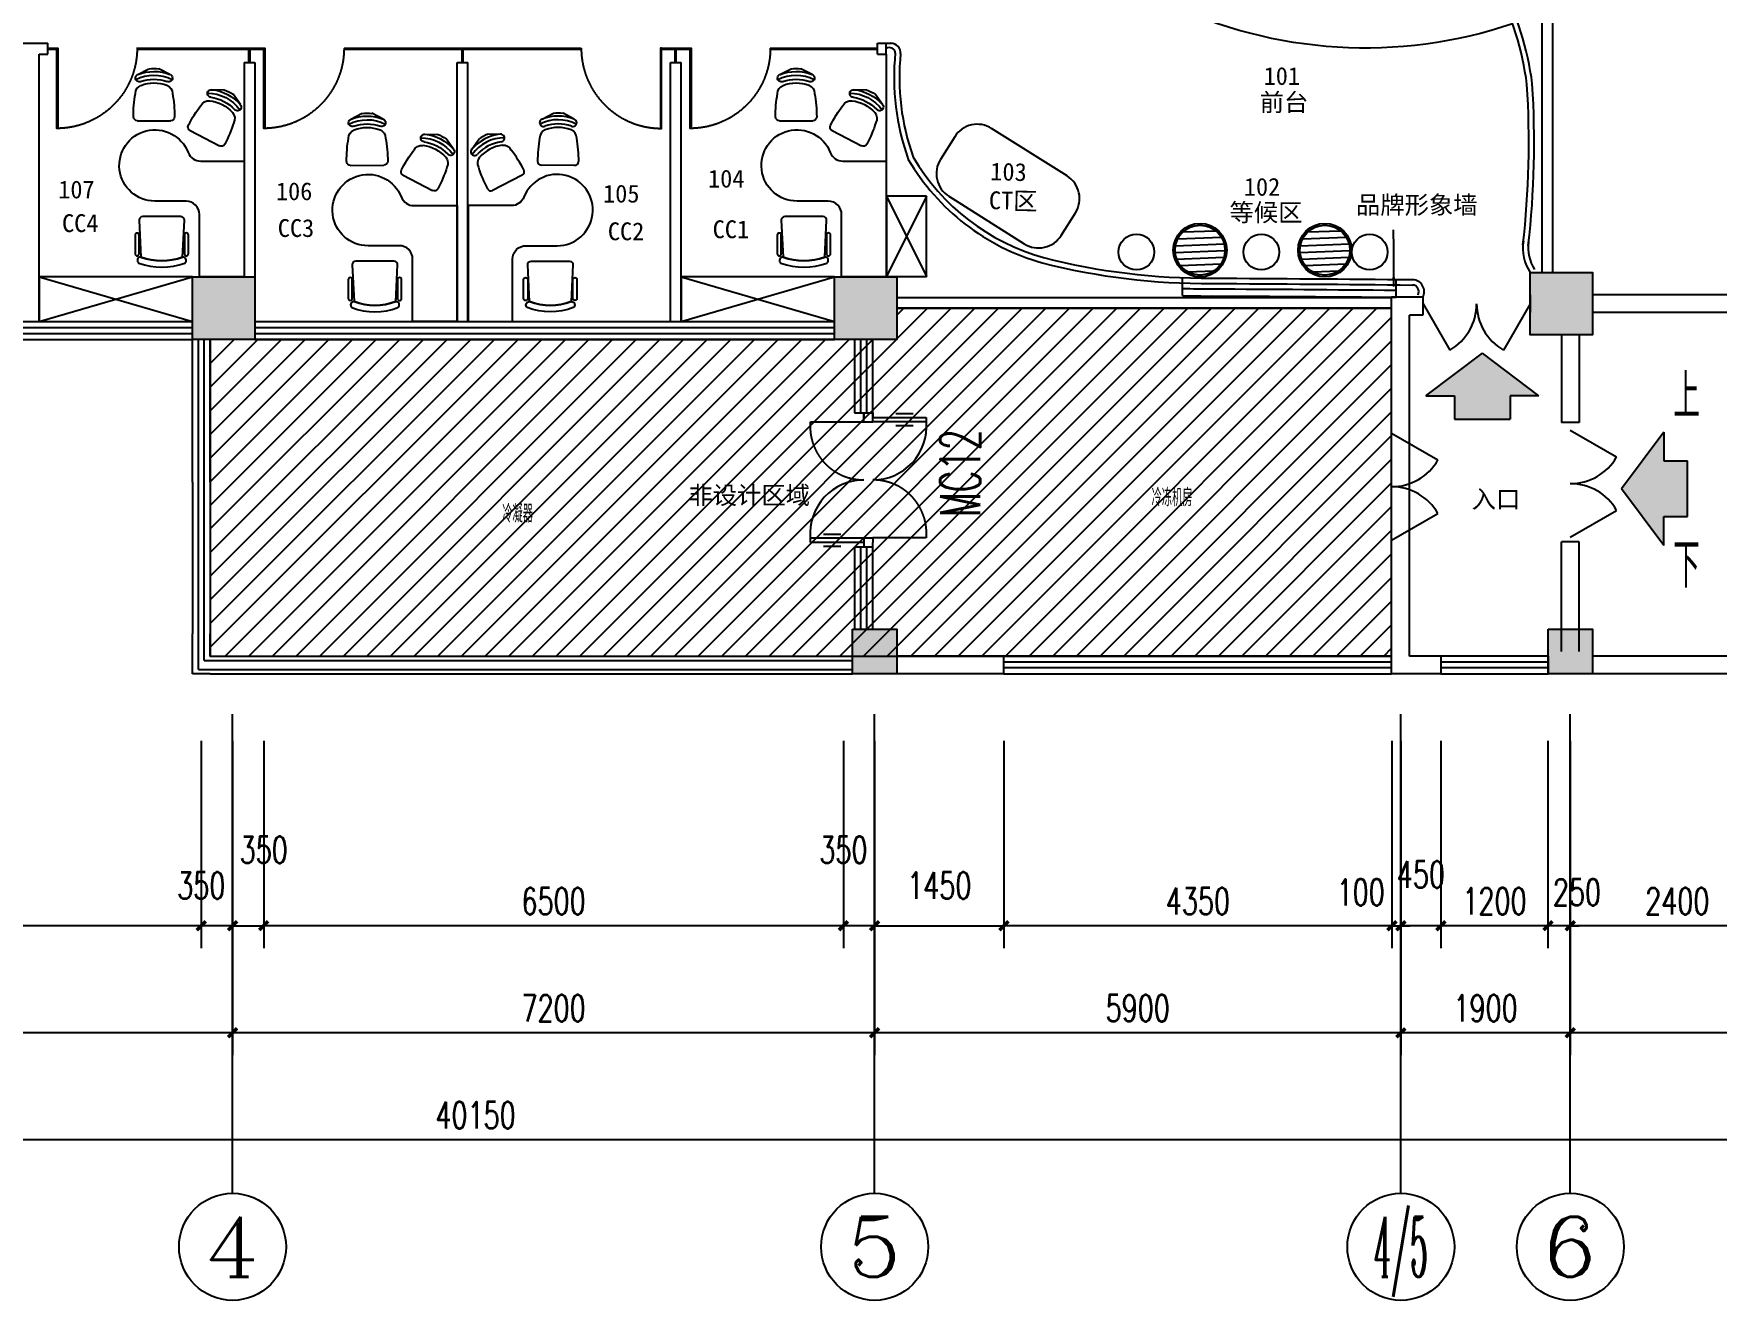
# Model space of a CAD drawing. Extents: x 392800 to 1041602, y -388882 to -94077.
# Drawn here: x 433247 to 452115, y -223729 to -209527 of the extents above; entities that cross this region are included whole.
import ezdxf
from ezdxf.enums import TextEntityAlignment as Align

# ---------------------------------------------------------------- set-up
doc = ezdxf.new("R2010")
doc.units = 0
doc.header["$LTSCALE"] = 1000
doc.header["$MEASUREMENT"] = 0
for name, pattern in [('ACAD_ISO02W100', [15, 12, -3]), ('DASHED', [0.75, 0.5, -0.25]), ('DASHED2', [6, 5, -1])]:
    doc.linetypes.add(name, pattern=pattern)
for name, color, linetype in [('AXIS_TEXT', 7, 'Continuous'), ('FF-FURN', 51, 'Continuous'), ('GUIHUABU包柱', 132, 'Continuous'), ('IAR-文字350', 2, 'ACAD_ISO02W100'), ('IBS-墙面灯带', 40, 'INHOPE-LED LIGHT'), ('IBS-完成面', 2, 'Continuous'), ('IBS-新建墙体', 1, 'Continuous'), ('IBS-轴号', 160, 'Continuous'), ('IBS－墙体', 6, 'Continuous'), ('IBS－外尺寸标注', 51, 'Continuous'), ('IBS－窗', 1, 'Continuous'), ('IDS－门', 3, 'Continuous'), ('IFF-家具', 51, 'Continuous'), ('PUB_HATCH', 8, 'Continuous'), ('PUB_TEXT', 7, 'Continuous'), ('WALL', 255, 'Continuous'), ('WINDOW_TEXT', 7, 'Continuous'), ('女儿墙', 4, 'Continuous')]:
    doc.layers.add(name, color=color, linetype=linetype)
doc.styles.add('_HZFS', font='txt.shx', dxfattribs={"width": 0.6, "bigfont": 'HZFS.shx'})
doc.styles.add('_TCH_DIM_T3', font='SIMPLEX', dxfattribs={"width": 0.705882, "bigfont": 'GBCBIG'})
doc.styles.add('COMPLEX', font='COMPLEX')
doc.styles.add('INHOPE-03', font='gbeitc.shx', dxfattribs={"width": 0.85, "bigfont": 'gbcbig.shx'})
doc.styles.add('SIMPLEX', font='SIMPLEX.SHX', dxfattribs={"width": 0.7})
doc.styles.get("Standard").update_dxf_attribs({"font": 'gbenor.shx', "bigfont": 'gbcbig.shx'})
doc.linetypes.add('INHOPE-LED LIGHT', pattern='A,12.7,-5.08,["LED",INHOPE-03,S=2.54,R=0,X=-2.54,Y=-1.27],-6.35', length=24.13)
doc.dimstyles.new('_TCH_ARCH&&100', dxfattribs={"dimtxt": 297.5, "dimasz": 100, "dimexe": 250, "dimexo": 300, "dimgap": 126.25, "dimtad": 1, "dimdec": 0, "dimzin": 0, "dimdsep": 46, "dimtxsty": '_TCH_DIM_T3', "dimblk": 'ARCHTICK', "dimcen": 0.09, "dimclrt": 7, "dimazin": 2, "dimtfac": 1, "dimtdec": 0, "dimtix": 1, "dimtmove": 2, "dimatfit": 3, "dimfxl": 1, "dimtolj": 1, "dimtzin": 0, "dimarcsym": 0})

# ---------------------------------------------------------------- blocks, each defined once
blk = doc.blocks.new('_DBLK1')
for p, q in [((-0.5, 0), (-0.25, -0.433)), ((0.5, 0), (0.25, -0.433))]:
    blk.add_line(p, q)
for centre, start, end in [((-0.5, 0), 300, 0), ((0.5, 0), 180, 240)]:
    blk.add_arc(centre, 0.5, start, end)
at = {"layer": 'WINDOW_TEXT', "style": 'SIMPLEX', "flags": 9}
blk.add_attdef('A', text='', height=1, dxfattribs=at).set_placement((0, 1.5), align=Align.MIDDLE)
blk = doc.blocks.new('M_A19UKF')
for p, q in [((-0.467, -0.003), (-0.467, 0.397)), ((-0.467, 0.397), (-0.433, 0.397)), ((-0.433, 0.397), (-0.433, -0.003)), ((-0.495, 0.298), (-0.495, 0.169)), ((-0.405, 0.298), (-0.405, 0.169)), ((-0.5, -0.003), (-0.5, -0.069)), ((-0.433, -0.003), (-0.5, -0.003)), ((-0.5, -0.003), (-0.5, -0.003)), ((-0.5, -0.069), (-0.5, -0.069)), ((-0.5, -0.069), (-0.467, -0.069)), ((-0.433, -0.003), (-0.467, -0.003)), ((-0.433, -0.069), (-0.467, -0.069)), ((-0.433, -0.003), (-0.433, -0.069)), ((0.433, -0.003), (0.433, -0.069)), ((0.433, -0.003), (0.467, -0.003)), ((0.433, -0.003), (0.5, -0.003)), ((0.433, -0.469), (0.433, -0.069)), ((0.433, -0.069), (0.5, -0.069)), ((0.433, -0.069), (0.467, -0.069)), ((0.5, -0.003), (0.467, -0.003)), ((0.467, -0.069), (0.467, -0.469)), ((0.5, -0.069), (0.467, -0.069)), ((0.5, -0.003), (0.5, -0.069)), ((0.5, -0.003), (0.5, -0.003)), ((0.5, -0.069), (0.5, -0.069)), ((0.405, -0.37), (0.405, -0.242)), ((0.495, -0.37), (0.495, -0.242)), ((0.467, -0.469), (0.433, -0.469))]:
    blk.add_line(p, q)
at = {"linetype": 'DASHED2'}
for p, q in [((0.433, 0.397), (0.433, -0.003)), ((-0.433, -0.469), (-0.433, -0.069))]:
    blk.add_line(p, q, dxfattribs=at)
for centre, start, end in [((-0.4, -0.001), 359.8007, 94.7805), ((0.4, -0.071), 179.8007, 274.7805)]:
    blk.add_arc(centre, 0.4, start, end)
for centre, start, end in [((0.4, -0.001), 85.2195, 180.1993), ((-0.4, -0.071), 265.2195, 0.1993)]:
    blk.add_arc(centre, 0.4, start, end, dxfattribs=at)
blk = doc.blocks.new('_ArchTick')
at = {"color": 0, "linetype": 'ByBlock', "const_width": 0.4}
blk.add_lwpolyline([(-0.5, -0.5), (0.5, 0.5)], dxfattribs=at)
blk = doc.blocks.new('*D241')
at = {"layer": 'Defpoints', "color": 0, "transparency": 16777216}
for p in [(448477, -217155), (448577, -217155), (448577, -219529)]:
    blk.add_point(p, dxfattribs=at)
at = {"layer": 'IBS－外尺寸标注', "color": 0, "lineweight": -2, "transparency": 16777216}
for p, q in [((448477, -217455), (448477, -219779)), ((448577, -217455), (448577, -219779)), ((448477, -219529), (448377, -219529)), ((448477, -219529), (448577, -219529)), ((448577, -219529), (448677, -219529))]:
    blk.add_line(p, q, dxfattribs=at)
at = {"layer": 'IBS－外尺寸标注', "color": 0, "lineweight": -2, "transparency": 16777216, "xscale": 100, "yscale": 100, "zscale": 100}
blk.add_blockref('_ArchTick', (448477, -219529), dxfattribs=at)
at = {"layer": 'IBS－外尺寸标注', "color": 0, "lineweight": -2, "transparency": 16777216, "xscale": 100, "yscale": 100, "zscale": 100, "rotation": 180}
blk.add_blockref('_ArchTick', (448577, -219529), dxfattribs=at)
at = {"layer": 'IBS－外尺寸标注', "color": 7, "transparency": 16777216, "insert": (448127, -219154), "char_height": 297.5, "attachment_point": 5, "style": '_TCH_DIM_T3'}
blk.add_mtext('\\A1;100', dxfattribs=at)
blk = doc.blocks.new('*D242')
at = {"layer": 'Defpoints', "color": 0, "transparency": 16777216}
for p in [(448577, -217155), (449027, -217155), (448577, -219529)]:
    blk.add_point(p, dxfattribs=at)
at = {"layer": 'IBS－外尺寸标注', "color": 0, "lineweight": -2, "transparency": 16777216}
for p, q in [((448577, -217455), (448577, -219779)), ((449027, -217455), (449027, -219779)), ((449027, -219529), (448577, -219529))]:
    blk.add_line(p, q, dxfattribs=at)
at = {"layer": 'IBS－外尺寸标注', "color": 0, "lineweight": -2, "transparency": 16777216, "xscale": 100, "yscale": 100, "zscale": 100, "rotation": 180}
blk.add_blockref('_ArchTick', (448577, -219529), dxfattribs=at)
at = {"layer": 'IBS－外尺寸标注', "color": 0, "lineweight": -2, "transparency": 16777216, "xscale": 100, "yscale": 100, "zscale": 100}
blk.add_blockref('_ArchTick', (449027, -219529), dxfattribs=at)
at = {"layer": 'IBS－外尺寸标注', "color": 7, "transparency": 16777216, "insert": (448802, -218954), "char_height": 297.5, "attachment_point": 5, "style": '_TCH_DIM_T3'}
blk.add_mtext('\\A1;450', dxfattribs=at)
blk = doc.blocks.new('*D243')
at = {"layer": 'Defpoints', "color": 0, "transparency": 16777216}
for p in [(449027, -217155), (450227, -217155), (449027, -219529)]:
    blk.add_point(p, dxfattribs=at)
at = {"layer": 'IBS－外尺寸标注', "color": 0, "lineweight": -2, "transparency": 16777216}
for p, q in [((449027, -217455), (449027, -219779)), ((450227, -217455), (450227, -219779)), ((450227, -219529), (449027, -219529))]:
    blk.add_line(p, q, dxfattribs=at)
at = {"layer": 'IBS－外尺寸标注', "color": 0, "lineweight": -2, "transparency": 16777216, "xscale": 100, "yscale": 100, "zscale": 100, "rotation": 180}
blk.add_blockref('_ArchTick', (449027, -219529), dxfattribs=at)
at = {"layer": 'IBS－外尺寸标注', "color": 0, "lineweight": -2, "transparency": 16777216, "xscale": 100, "yscale": 100, "zscale": 100}
blk.add_blockref('_ArchTick', (450227, -219529), dxfattribs=at)
at = {"layer": 'IBS－外尺寸标注', "color": 7, "transparency": 16777216, "insert": (449627, -219254), "char_height": 297.5, "attachment_point": 5, "style": '_TCH_DIM_T3'}
blk.add_mtext('\\A1;1200', dxfattribs=at)
blk = doc.blocks.new('_AXISO')
blk.add_circle((0, 0), 0.5)
at = {"layer": 'AXIS_TEXT', "style": 'COMPLEX', "width": 1.041667}
blk.add_attdef('A', text='', height=0.56, dxfattribs=at).set_placement((-0.25, -0.28), (0.25, -0.28), align=Align.FIT)
blk = doc.blocks.new('*D244')
at = {"layer": 'Defpoints', "color": 0, "transparency": 16777216}
for p in [(448577, -217155), (450477, -217155), (448577, -220729)]:
    blk.add_point(p, dxfattribs=at)
at = {"layer": 'IBS－外尺寸标注', "color": 0, "lineweight": -2, "transparency": 16777216}
for p, q in [((448577, -217455), (448577, -220979)), ((450477, -217455), (450477, -220979)), ((450477, -220729), (448577, -220729))]:
    blk.add_line(p, q, dxfattribs=at)
at = {"layer": 'IBS－外尺寸标注', "color": 0, "lineweight": -2, "transparency": 16777216, "xscale": 100, "yscale": 100, "zscale": 100, "rotation": 180}
blk.add_blockref('_ArchTick', (448577, -220729), dxfattribs=at)
at = {"layer": 'IBS－外尺寸标注', "color": 0, "lineweight": -2, "transparency": 16777216, "xscale": 100, "yscale": 100, "zscale": 100}
blk.add_blockref('_ArchTick', (450477, -220729), dxfattribs=at)
at = {"layer": 'IBS－外尺寸标注', "color": 7, "transparency": 16777216, "insert": (449527, -220454), "char_height": 297.5, "attachment_point": 5, "style": '_TCH_DIM_T3'}
blk.add_mtext('\\A1;1900', dxfattribs=at)
blk = doc.blocks.new('*D270')
at = {"layer": 'Defpoints', "color": 0, "transparency": 16777216}
for p in [(435127, -217155), (435477, -217155), (435127, -219529)]:
    blk.add_point(p, dxfattribs=at)
at = {"layer": 'IBS－外尺寸标注', "color": 0, "lineweight": -2, "transparency": 16777216}
for p, q in [((435127, -217455), (435127, -219779)), ((435477, -217455), (435477, -219779)), ((435477, -219529), (435127, -219529))]:
    blk.add_line(p, q, dxfattribs=at)
at = {"layer": 'IBS－外尺寸标注', "color": 0, "lineweight": -2, "transparency": 16777216, "xscale": 100, "yscale": 100, "zscale": 100, "rotation": 180}
blk.add_blockref('_ArchTick', (435127, -219529), dxfattribs=at)
at = {"layer": 'IBS－外尺寸标注', "color": 0, "lineweight": -2, "transparency": 16777216, "xscale": 100, "yscale": 100, "zscale": 100}
blk.add_blockref('_ArchTick', (435477, -219529), dxfattribs=at)
at = {"layer": 'IBS－外尺寸标注', "color": 7, "transparency": 16777216, "insert": (435127, -219079), "char_height": 297.5, "attachment_point": 5, "style": '_TCH_DIM_T3'}
blk.add_mtext('\\A1;350', dxfattribs=at)
blk = doc.blocks.new('*D271')
at = {"layer": 'Defpoints', "color": 0, "transparency": 16777216}
for p in [(435477, -217155), (435827, -217155), (435827, -219529)]:
    blk.add_point(p, dxfattribs=at)
at = {"layer": 'IBS－外尺寸标注', "color": 0, "lineweight": -2, "transparency": 16777216}
for p, q in [((435477, -217455), (435477, -219779)), ((435827, -217455), (435827, -219779)), ((435477, -219529), (435827, -219529))]:
    blk.add_line(p, q, dxfattribs=at)
at = {"layer": 'IBS－外尺寸标注', "color": 0, "lineweight": -2, "transparency": 16777216, "xscale": 100, "yscale": 100, "zscale": 100, "rotation": 180}
blk.add_blockref('_ArchTick', (435477, -219529), dxfattribs=at)
at = {"layer": 'IBS－外尺寸标注', "color": 0, "lineweight": -2, "transparency": 16777216, "xscale": 100, "yscale": 100, "zscale": 100}
blk.add_blockref('_ArchTick', (435827, -219529), dxfattribs=at)
at = {"layer": 'IBS－外尺寸标注', "color": 7, "transparency": 16777216, "insert": (435827, -218679), "char_height": 297.5, "attachment_point": 5, "style": '_TCH_DIM_T3'}
blk.add_mtext('\\A1;350', dxfattribs=at)
blk = doc.blocks.new('*D272')
at = {"layer": 'Defpoints', "color": 0, "transparency": 16777216}
for p in [(442327, -217155), (442677, -217155), (442327, -219529)]:
    blk.add_point(p, dxfattribs=at)
at = {"layer": 'IBS－外尺寸标注', "color": 0, "lineweight": -2, "transparency": 16777216}
for p, q in [((442327, -217455), (442327, -219779)), ((442677, -217455), (442677, -219779)), ((442677, -219529), (442327, -219529))]:
    blk.add_line(p, q, dxfattribs=at)
at = {"layer": 'IBS－外尺寸标注', "color": 0, "lineweight": -2, "transparency": 16777216, "xscale": 100, "yscale": 100, "zscale": 100, "rotation": 180}
blk.add_blockref('_ArchTick', (442327, -219529), dxfattribs=at)
at = {"layer": 'IBS－外尺寸标注', "color": 0, "lineweight": -2, "transparency": 16777216, "xscale": 100, "yscale": 100, "zscale": 100}
blk.add_blockref('_ArchTick', (442677, -219529), dxfattribs=at)
at = {"layer": 'IBS－外尺寸标注', "color": 7, "transparency": 16777216, "insert": (442327, -218679), "char_height": 297.5, "attachment_point": 5, "style": '_TCH_DIM_T3'}
blk.add_mtext('\\A1;350', dxfattribs=at)
blk = doc.blocks.new('*D273')
at = {"layer": 'Defpoints', "color": 0, "transparency": 16777216}
for p in [(444127, -217155), (448477, -217155), (444127, -219529)]:
    blk.add_point(p, dxfattribs=at)
at = {"layer": 'IBS－外尺寸标注', "color": 0, "lineweight": -2, "transparency": 16777216}
for p, q in [((444127, -217455), (444127, -219779)), ((448477, -217455), (448477, -219779)), ((448477, -219529), (444127, -219529))]:
    blk.add_line(p, q, dxfattribs=at)
at = {"layer": 'IBS－外尺寸标注', "color": 0, "lineweight": -2, "transparency": 16777216, "xscale": 100, "yscale": 100, "zscale": 100, "rotation": 180}
blk.add_blockref('_ArchTick', (444127, -219529), dxfattribs=at)
at = {"layer": 'IBS－外尺寸标注', "color": 0, "lineweight": -2, "transparency": 16777216, "xscale": 100, "yscale": 100, "zscale": 100}
blk.add_blockref('_ArchTick', (448477, -219529), dxfattribs=at)
at = {"layer": 'IBS－外尺寸标注', "color": 7, "transparency": 16777216, "insert": (446302, -219254), "char_height": 297.5, "attachment_point": 5, "style": '_TCH_DIM_T3'}
blk.add_mtext('\\A1;4350', dxfattribs=at)
blk = doc.blocks.new('*D274')
at = {"layer": 'Defpoints', "color": 0, "transparency": 16777216}
for p in [(442677, -217155), (444127, -217155), (444127, -219529)]:
    blk.add_point(p, dxfattribs=at)
at = {"layer": 'IBS－外尺寸标注', "color": 0, "lineweight": -2, "transparency": 16777216}
for p, q in [((442677, -217455), (442677, -219779)), ((444127, -217455), (444127, -219779)), ((442677, -219529), (444127, -219529))]:
    blk.add_line(p, q, dxfattribs=at)
at = {"layer": 'IBS－外尺寸标注', "color": 0, "lineweight": -2, "transparency": 16777216, "xscale": 100, "yscale": 100, "zscale": 100, "rotation": 180}
blk.add_blockref('_ArchTick', (442677, -219529), dxfattribs=at)
at = {"layer": 'IBS－外尺寸标注', "color": 0, "lineweight": -2, "transparency": 16777216, "xscale": 100, "yscale": 100, "zscale": 100}
blk.add_blockref('_ArchTick', (444127, -219529), dxfattribs=at)
at = {"layer": 'IBS－外尺寸标注', "color": 7, "transparency": 16777216, "insert": (443402, -219079), "char_height": 297.5, "attachment_point": 5, "style": '_TCH_DIM_T3'}
blk.add_mtext('\\A1;1450', dxfattribs=at)
blk = doc.blocks.new('*D275')
at = {"layer": 'Defpoints', "color": 0, "transparency": 16777216}
for p in [(450227, -217155), (450477, -217155), (450227, -219529)]:
    blk.add_point(p, dxfattribs=at)
at = {"layer": 'IBS－外尺寸标注', "color": 0, "lineweight": -2, "transparency": 16777216}
for p, q in [((450227, -217455), (450227, -219779)), ((450477, -217455), (450477, -219779)), ((450227, -219529), (450127, -219529)), ((450477, -219529), (450227, -219529)), ((450477, -219529), (450577, -219529))]:
    blk.add_line(p, q, dxfattribs=at)
at = {"layer": 'IBS－外尺寸标注', "color": 0, "lineweight": -2, "transparency": 16777216, "xscale": 100, "yscale": 100, "zscale": 100}
blk.add_blockref('_ArchTick', (450227, -219529), dxfattribs=at)
at = {"layer": 'IBS－外尺寸标注', "color": 0, "lineweight": -2, "transparency": 16777216, "xscale": 100, "yscale": 100, "zscale": 100, "rotation": 180}
blk.add_blockref('_ArchTick', (450477, -219529), dxfattribs=at)
at = {"layer": 'IBS－外尺寸标注', "color": 7, "transparency": 16777216, "insert": (450552, -219154), "char_height": 297.5, "attachment_point": 5, "style": '_TCH_DIM_T3'}
blk.add_mtext('\\A1;250', dxfattribs=at)
blk = doc.blocks.new('*D280')
at = {"layer": 'Defpoints', "color": 0, "transparency": 16777216}
for p in [(450477, -217155), (452877, -217155), (450477, -219529)]:
    blk.add_point(p, dxfattribs=at)
at = {"layer": 'IBS－外尺寸标注', "color": 0, "lineweight": -2, "transparency": 16777216}
for p, q in [((450477, -217455), (450477, -219779)), ((452877, -217455), (452877, -219779)), ((452877, -219529), (450477, -219529))]:
    blk.add_line(p, q, dxfattribs=at)
at = {"layer": 'IBS－外尺寸标注', "color": 0, "lineweight": -2, "transparency": 16777216, "xscale": 100, "yscale": 100, "zscale": 100, "rotation": 180}
blk.add_blockref('_ArchTick', (450477, -219529), dxfattribs=at)
at = {"layer": 'IBS－外尺寸标注', "color": 0, "lineweight": -2, "transparency": 16777216, "xscale": 100, "yscale": 100, "zscale": 100}
blk.add_blockref('_ArchTick', (452877, -219529), dxfattribs=at)
at = {"layer": 'IBS－外尺寸标注', "color": 7, "transparency": 16777216, "insert": (451677, -219254), "char_height": 297.5, "attachment_point": 5, "style": '_TCH_DIM_T3'}
blk.add_mtext('\\A1;2400', dxfattribs=at)
blk = doc.blocks.new('*D318')
at = {"layer": 'Defpoints', "color": 0, "transparency": 16777216}
for p in [(435827, -217155), (442327, -217155), (435827, -219529)]:
    blk.add_point(p, dxfattribs=at)
at = {"layer": 'IBS－外尺寸标注', "color": 0, "lineweight": -2, "transparency": 16777216}
for p, q in [((435827, -217455), (435827, -219779)), ((442327, -217455), (442327, -219779)), ((442327, -219529), (435827, -219529))]:
    blk.add_line(p, q, dxfattribs=at)
at = {"layer": 'IBS－外尺寸标注', "color": 0, "lineweight": -2, "transparency": 16777216, "xscale": 100, "yscale": 100, "zscale": 100, "rotation": 180}
blk.add_blockref('_ArchTick', (435827, -219529), dxfattribs=at)
at = {"layer": 'IBS－外尺寸标注', "color": 0, "lineweight": -2, "transparency": 16777216, "xscale": 100, "yscale": 100, "zscale": 100}
blk.add_blockref('_ArchTick', (442327, -219529), dxfattribs=at)
at = {"layer": 'IBS－外尺寸标注', "color": 7, "transparency": 16777216, "insert": (439077, -219254), "char_height": 297.5, "attachment_point": 5, "style": '_TCH_DIM_T3'}
blk.add_mtext('\\A1;6500', dxfattribs=at)
blk = doc.blocks.new('*D321')
at = {"layer": 'Defpoints', "color": 0, "transparency": 16777216}
for p in [(428627, -217155), (435127, -217155), (428627, -219529)]:
    blk.add_point(p, dxfattribs=at)
at = {"layer": 'IBS－外尺寸标注', "color": 0, "lineweight": -2, "transparency": 16777216}
for p, q in [((428627, -217455), (428627, -219779)), ((435127, -217455), (435127, -219779)), ((435127, -219529), (428627, -219529))]:
    blk.add_line(p, q, dxfattribs=at)
at = {"layer": 'IBS－外尺寸标注', "color": 0, "lineweight": -2, "transparency": 16777216, "xscale": 100, "yscale": 100, "zscale": 100, "rotation": 180}
blk.add_blockref('_ArchTick', (428627, -219529), dxfattribs=at)
at = {"layer": 'IBS－外尺寸标注', "color": 0, "lineweight": -2, "transparency": 16777216, "xscale": 100, "yscale": 100, "zscale": 100}
blk.add_blockref('_ArchTick', (435127, -219529), dxfattribs=at)
at = {"layer": 'IBS－外尺寸标注', "color": 7, "transparency": 16777216, "insert": (431877, -219254), "char_height": 297.5, "attachment_point": 5, "style": '_TCH_DIM_T3'}
blk.add_mtext('\\A1;6500', dxfattribs=at)
blk = doc.blocks.new('*D332')
at = {"layer": 'Defpoints', "color": 0, "transparency": 16777216}
for p in [(418127, -217155), (458277, -217155), (418127, -221929)]:
    blk.add_point(p, dxfattribs=at)
at = {"layer": 'IBS－外尺寸标注', "color": 0, "lineweight": -2, "transparency": 16777216}
for p, q in [((418127, -217455), (418127, -222179)), ((458277, -217455), (458277, -222179)), ((458277, -221929), (418127, -221929))]:
    blk.add_line(p, q, dxfattribs=at)
at = {"layer": 'IBS－外尺寸标注', "color": 0, "lineweight": -2, "transparency": 16777216, "xscale": 100, "yscale": 100, "zscale": 100, "rotation": 180}
blk.add_blockref('_ArchTick', (418127, -221929), dxfattribs=at)
at = {"layer": 'IBS－外尺寸标注', "color": 0, "lineweight": -2, "transparency": 16777216, "xscale": 100, "yscale": 100, "zscale": 100}
blk.add_blockref('_ArchTick', (458277, -221929), dxfattribs=at)
at = {"layer": 'IBS－外尺寸标注', "color": 7, "transparency": 16777216, "insert": (438202, -221654), "char_height": 297.5, "attachment_point": 5, "style": '_TCH_DIM_T3'}
blk.add_mtext('\\A1;40150', dxfattribs=at)
blk = doc.blocks.new('*D344')
at = {"layer": 'Defpoints', "color": 0, "transparency": 16777216}
for p in [(428277, -217155), (435477, -217155), (428277, -220729)]:
    blk.add_point(p, dxfattribs=at)
at = {"layer": 'IBS－外尺寸标注', "color": 0, "lineweight": -2, "transparency": 16777216}
for p, q in [((428277, -217455), (428277, -220979)), ((435477, -217455), (435477, -220979)), ((435477, -220729), (428277, -220729))]:
    blk.add_line(p, q, dxfattribs=at)
at = {"layer": 'IBS－外尺寸标注', "color": 0, "lineweight": -2, "transparency": 16777216, "xscale": 100, "yscale": 100, "zscale": 100, "rotation": 180}
blk.add_blockref('_ArchTick', (428277, -220729), dxfattribs=at)
at = {"layer": 'IBS－外尺寸标注', "color": 0, "lineweight": -2, "transparency": 16777216, "xscale": 100, "yscale": 100, "zscale": 100}
blk.add_blockref('_ArchTick', (435477, -220729), dxfattribs=at)
at = {"layer": 'IBS－外尺寸标注', "color": 7, "transparency": 16777216, "insert": (431877, -220454), "char_height": 297.5, "attachment_point": 5, "style": '_TCH_DIM_T3'}
blk.add_mtext('\\A1;7200', dxfattribs=at)
blk = doc.blocks.new('*D345')
at = {"layer": 'Defpoints', "color": 0, "transparency": 16777216}
for p in [(435477, -217155), (442677, -217155), (435477, -220729)]:
    blk.add_point(p, dxfattribs=at)
at = {"layer": 'IBS－外尺寸标注', "color": 0, "lineweight": -2, "transparency": 16777216}
for p, q in [((435477, -217455), (435477, -220979)), ((442677, -217455), (442677, -220979)), ((442677, -220729), (435477, -220729))]:
    blk.add_line(p, q, dxfattribs=at)
at = {"layer": 'IBS－外尺寸标注', "color": 0, "lineweight": -2, "transparency": 16777216, "xscale": 100, "yscale": 100, "zscale": 100, "rotation": 180}
blk.add_blockref('_ArchTick', (435477, -220729), dxfattribs=at)
at = {"layer": 'IBS－外尺寸标注', "color": 0, "lineweight": -2, "transparency": 16777216, "xscale": 100, "yscale": 100, "zscale": 100}
blk.add_blockref('_ArchTick', (442677, -220729), dxfattribs=at)
at = {"layer": 'IBS－外尺寸标注', "color": 7, "transparency": 16777216, "insert": (439077, -220454), "char_height": 297.5, "attachment_point": 5, "style": '_TCH_DIM_T3'}
blk.add_mtext('\\A1;7200', dxfattribs=at)
blk = doc.blocks.new('*D346')
at = {"layer": 'Defpoints', "color": 0, "transparency": 16777216}
for p in [(442677, -217155), (448577, -217155), (442677, -220729)]:
    blk.add_point(p, dxfattribs=at)
at = {"layer": 'IBS－外尺寸标注', "color": 0, "lineweight": -2, "transparency": 16777216}
for p, q in [((442677, -217455), (442677, -220979)), ((448577, -217455), (448577, -220979)), ((448577, -220729), (442677, -220729))]:
    blk.add_line(p, q, dxfattribs=at)
at = {"layer": 'IBS－外尺寸标注', "color": 0, "lineweight": -2, "transparency": 16777216, "xscale": 100, "yscale": 100, "zscale": 100, "rotation": 180}
blk.add_blockref('_ArchTick', (442677, -220729), dxfattribs=at)
at = {"layer": 'IBS－外尺寸标注', "color": 0, "lineweight": -2, "transparency": 16777216, "xscale": 100, "yscale": 100, "zscale": 100}
blk.add_blockref('_ArchTick', (448577, -220729), dxfattribs=at)
at = {"layer": 'IBS－外尺寸标注', "color": 7, "transparency": 16777216, "insert": (445627, -220454), "char_height": 297.5, "attachment_point": 5, "style": '_TCH_DIM_T3'}
blk.add_mtext('\\A1;5900', dxfattribs=at)
blk = doc.blocks.new('*D347')
at = {"layer": 'Defpoints', "color": 0, "transparency": 16777216}
for p in [(450477, -217155), (458277, -217155), (450477, -220729)]:
    blk.add_point(p, dxfattribs=at)
at = {"layer": 'IBS－外尺寸标注', "color": 0, "lineweight": -2, "transparency": 16777216}
for p, q in [((450477, -217455), (450477, -220979)), ((458277, -217455), (458277, -220979)), ((458277, -220729), (450477, -220729))]:
    blk.add_line(p, q, dxfattribs=at)
at = {"layer": 'IBS－外尺寸标注', "color": 0, "lineweight": -2, "transparency": 16777216, "xscale": 100, "yscale": 100, "zscale": 100, "rotation": 180}
blk.add_blockref('_ArchTick', (450477, -220729), dxfattribs=at)
at = {"layer": 'IBS－外尺寸标注', "color": 0, "lineweight": -2, "transparency": 16777216, "xscale": 100, "yscale": 100, "zscale": 100}
blk.add_blockref('_ArchTick', (458277, -220729), dxfattribs=at)
at = {"layer": 'IBS－外尺寸标注', "color": 7, "transparency": 16777216, "insert": (454377, -220454), "char_height": 297.5, "attachment_point": 5, "style": '_TCH_DIM_T3'}
blk.add_mtext('\\A1;7800', dxfattribs=at)
blk = doc.blocks.new('_FZH')
blk.add_solid([(0.5, 0.5), (0.5, -0.5), (-0.5, 0.5), (-0.5, -0.5)])
blk = doc.blocks.new('主入口箭头')
at = {"layer": 'IBS－墙体', "linetype": 'ByBlock'}
blk.add_hatch(color=32, dxfattribs=at).paths.add_polyline_path([(-107691, -17964), (-108167, -17330), (-108167, -17652), (-108429, -17652), (-108429, -18277), (-108167, -18277), (-108167, -18599)])
at = {"layer": 'IBS－墙体', "color": 32, "linetype": 'ByBlock'}
for p, q in [((-108167, -17330), (-107691, -17964)), ((-108167, -17330), (-108167, -17652)), ((-108167, -17652), (-108429, -17652)), ((-108429, -17652), (-108429, -18277)), ((-108167, -18599), (-107691, -17964)), ((-108167, -18277), (-108429, -18277)), ((-108167, -18599), (-108167, -18277))]:
    blk.add_line(p, q, dxfattribs=at)
blk = doc.blocks.new('ergegerg')
for p, q in [((-4287, 2535, -1), (-4289, 2533, -1)), ((-4240, 2528, -1), (-4125, 2446, -1)), ((-4533, 1964, -1), (-4704, 2294, -1)), ((-4074, 2208, -1), (-4075, 2348, -1)), ((-4098, 2164, -1), (-4096, 2165, -1)), ((-4423, 1374, -1), (-4422, 1746, -1)), ((-3942, 1767, -1), (-3944, 1767, -1)), ((-3903, 1739, -1), (-3839, 1613, -1)), ((-3945, 1351, -1), (-3943, 1351, -1)), ((-3904, 1378, -1), (-3839, 1503, -1))]:
    blk.add_line(p, q)
blk.add_lwpolyline([(-6174, 2570), (-6174, 2070), (-5474, 2070, -0.414214), (-5324, 1920), (-5324, 1570, 1.89419), (-4779, 1943, -0.30896), (-4874, 2083), (-4874, 2570), (-6174, 2570)], format="xyb")
at = {"lineweight": -2, "elevation": -1}
for points in [[(-5951, 1413, -0.760825), (-6018, 1389, -0.177027), (-6018, 1905, -0.760825), (-5951, 1880, 0.177027)], [(-5497, 1433, -0.429014), (-5539, 1393), (-5951, 1413, -0.177027), (-5951, 1880), (-5539, 1901, -0.429014), (-5497, 1861)], [(-5704, 1900), (-5915, 1900, -1), (-5915, 1946), (-5704, 1946, -1)], [(-5704, 1348), (-5915, 1348, -1), (-5915, 1393), (-5704, 1393, -1)]]:
    blk.add_lwpolyline(points, format="xyb", close=True, dxfattribs=at)
for centre, radius, start, end in [((-4005, 1059, -1), 1462, 107.4125, 117.7226), ((-4397, 2366, -1), 99, 48.8413, 117.404), ((-4267, 2495, -1), 44, 117.404, 226.8569), ((-4561, 2158, -1), 448, 0.3007, 54.5074), ((-4603, 2136, -1), 448, 7.9512, 46.8569), ((-4269, 2494, -1), 44, 48.9955, 117.404), ((-4561, 2158, -1), 489, 5.8126, 48.9955), ((-4665, 2314, -1), 44, 117.7226, 207.404), ((-4593, 2142, -1), 397, 5.9668, 48.8413), ((-4561, 2158, -1), 522, 21.3605, 33.4476), ((-5139, 3246, -1), 1462, 297.0855, 307.3956), ((-4297, 2173, -1), 99, 297.404, 5.9668), ((-4116, 2204, -1), 44, 187.9512, 297.404), ((-4118, 2203, -1), 44, 297.404, 5.8126), ((-4493, 1984, -1), 44, 207.404, 297.0855), ((-4378, 1746, -1), 44, 90.1885, 179.87), ((-4374, 328, -1), 1462, 79.8784, 90.1885), ((-4117, 1668, -1), 99, 21.3073, 89.87), ((-4395, 1560, -1), 397, 338.4327, 21.3073), ((-3942, 1723, -1), 44, 89.87, 199.3228), ((-4406, 1560, -1), 448, 340.4172, 19.3228), ((-4359, 1560, -1), 448, 332.7666, 26.9733), ((-3944, 1723, -1), 44, 21.4615, 89.87), ((-4359, 1560, -1), 489, 338.2785, 21.4615), ((-4359, 1560, -1), 522, 353.8265, 5.9135), ((-4379, 1374, -1), 44, 179.87, 269.5514), ((-4368, 2791, -1), 1462, 269.5514, 279.8615), ((-4118, 1450, -1), 99, 269.87, 338.4327), ((-3943, 1395, -1), 44, 160.4172, 269.87), ((-3945, 1395, -1), 44, 269.87, 338.2785)]:
    blk.add_arc(centre, radius, start, end)
blk = doc.blocks.new('*U240')
blk.add_lwpolyline([(0, 0), (12, 0), (12, 900), (0, 900)], close=True)
at = {"color": 252, "linetype": 'DASHED', "ltscale": 8}
blk.add_arc((0, 0), 900, 0, 90, dxfattribs=at)

msp = doc.modelspace()

# ---------------------------------------------------------------- hatches: boundary and pattern name
at = {"layer": 'PUB_HATCH'}
h = msp.add_hatch(dxfattribs=at)
h.set_pattern_fill('ANSI31', color=256, scale=1500)
h.set_pattern_definition([(45, (-77226.94, -982.49), (-132.58252, 132.58252), [])])
h.paths.add_polyline_path([(442577.2, -190904.3), (442577.2, -198705), (442202.2, -198705), (442202.2, -199155), (450002.2, -199155), (450002.2, -198705), (450377.2, -198705), (450377.2, -190905), (450377.2, -183105), (450227.2, -183105), (450227.2, -182805), (428527.2, -182805), (428527.2, -182855), (428027.2, -182855), (422127.2, -182855), (418627.2, -182855), (418627.2, -183105), (418327.2, -183105), (418327.2, -190905.7)])
h.paths.add_polyline_path([(448473.2, -216505), (448473.2, -212605), (442927.2, -212605), (442927.2, -212955), (435227.2, -212955), (435227.2, -216505)])
h = msp.add_hatch(dxfattribs=at)
h.set_pattern_fill('ANSI31', color=256, scale=600, angle=-42.70741)
h.set_pattern_definition([(2.2925865, (-16723.91, 643043.28), (-3.000188, 74.9399685), [])])
h.paths.add_polyline_path([(446325.2, -211674.1, 1), (446325.2, -212234.1, 1)])
h = msp.add_hatch(dxfattribs=at)
h.set_pattern_fill('ANSI31', color=256, scale=600, angle=-42.70741)
h.set_pattern_definition([(2.2925865, (-15323.92, 643043.28), (-3.000188, 74.9399685), [])])
h.paths.add_polyline_path([(447725.2, -211674.1, 1), (447725.2, -212234.1, 1)])

# ---------------------------------------------------------------- linework, layer by layer
at = {"layer": 'FF-FURN'}
for p, q in [((433307.2, -212255), (435027.2, -212755)), ((433307.2, -212755), (435027.2, -212255)), ((440507.2, -212255), (442227.2, -212755)), ((440507.2, -212755), (442227.2, -212255))]:
    msp.add_line(p, q, dxfattribs=at)
for points in [[(433307.2, -212755), (435027.2, -212755), (435027.2, -212255), (433307.2, -212255)], [(440507.2, -212755), (442227.2, -212755), (442227.2, -212255), (440507.2, -212255)]]:
    msp.add_lwpolyline(points, close=True, dxfattribs=at)
at = {"layer": 'GUIHUABU包柱', "color": 0}
msp.add_line((450277.2, -211504.9), (450277.2, -212205), dxfattribs=at)
at = {"layer": 'IBS-墙面灯带', "linetype": 'INHOPE-LED LIGHT', "ltscale": 0.01}
for points in [[(450006.2, -211900.2, 0.0448496), (450050.6, -210090.2, 0.0857461), (449700.9, -208957.2, 0.1541291), (448240, -207845.9, 0.0859723), (446060, -207545.9, 0.0859723)], [(442908.6, -209741.9, 0.1119469), (443053.9, -210936.1, 0.1941559), (444555.8, -212095.8, 0.0646208), (446456.8, -212328.1, -0.0014551), (448710.2, -212345, -0.0014551)], [(446129.2, -212383.4, 0.0109237), (446456.8, -212388.1, -0.0013345), (448523.2, -212403.1, -0.0013345)]]:
    msp.add_lwpolyline(points, format="xyb", dxfattribs=at)
for centre, radius, start, end in [((442844.3, -209747), 64, 1.13255, 125.50904), ((450448.6, -211929.8), 443.4, 171.29538, 213.1449), ((448704.7, -212419.1), 74.2, 332.06542, 87.36968)]:
    msp.add_arc(centre, radius, start, end, dxfattribs=at)
at = {"layer": 'IBS-完成面'}
for p, q in [((429107.2, -209635), (433407.2, -209635)), ((433307.2, -209755), (433407.2, -209755)), ((433307.2, -212755), (433307.2, -209755)), ((433407.2, -209755), (433407.2, -209635)), ((442707.2, -209635), (442865.7, -209635)), ((442707.2, -209755), (442707.2, -209635)), ((442707.2, -209755), (442807.2, -209755)), ((442807.2, -209755), (442807.2, -209635)), ((442807.2, -209755), (442807.2, -212255)), ((435607.2, -209851), (435607.2, -212255)), ((435607.2, -209851), (435727.2, -209851)), ((435727.2, -209851), (435727.2, -212255)), ((437997.2, -212755), (437997.2, -209851)), ((437997.2, -209851), (438117.2, -209851)), ((438117.2, -212755), (438117.2, -209851)), ((440387.2, -212755), (440387.2, -209851)), ((440387.2, -209851), (440507.2, -209851)), ((440507.2, -212755), (440507.2, -209851)), ((446129.2, -212463.5), (446129.2, -212263.3)), ((448523.2, -212482), (448523.2, -212283.1))]:
    msp.add_line(p, q, dxfattribs=at)
for points in [[(449946.6, -211893.4, 0.0448023), (449990.8, -210096, 0.085288), (449649.4, -208988.3, 0.1536654), (448220.8, -207902.8, 0.0859293), (446062.1, -207605.9)], [(442968.3, -209748, 0.1114151), (443108.5, -210910.6, 0.1934979), (444571.4, -212037.8, 0.0646092), (446456.7, -212268.1, -0.0014553), (448710.8, -212285, 0.0045629)], [(446129.2, -212463.5, 0.0108121), (446457, -212468.1, -0.0007868), (448523.2, -212482, -0.0013024)]]:
    msp.add_lwpolyline(points, format="xyb", dxfattribs=at)
for centre, radius, start, end in [((442862.5, -209741), 106, 354.0151, 91.74661), ((450448.6, -211929.8), 503.4, 171.29538, 213.1449), ((448704.7, -212419.1), 134.2, 332.06542, 87.36968)]:
    msp.add_arc(centre, radius, start, end, dxfattribs=at)
at = {"layer": 'IBS-新建墙体'}
for p, q in [((433407.2, -209689), (433507.2, -209689)), ((433407.2, -209701), (433507.2, -209701)), ((434399.3, -209701), (435661.2, -209701)), ((434400.8, -209689), (435827.2, -209689)), ((435661.2, -209851), (435661.2, -209701)), ((435673.2, -209851), (435673.2, -209701)), ((435673.2, -209701), (435827.2, -209701)), ((436726.9, -209701), (438051.2, -209701)), ((436727.1, -209689), (439387.2, -209689)), ((438051.2, -209851), (438051.2, -209701)), ((438063.2, -209851), (438063.2, -209701)), ((438063.2, -209701), (439387.4, -209701)), ((440287.2, -209689), (440607.2, -209689)), ((440287.2, -209701), (440441.2, -209701)), ((440441.2, -209851), (440441.2, -209701)), ((440453.2, -209851), (440453.2, -209701)), ((440453.2, -209701), (440607.2, -209701)), ((441506.9, -209701), (442707.2, -209701)), ((441507.1, -209689), (442707.2, -209689))]:
    msp.add_line(p, q, dxfattribs=at)
at = {"layer": 'IBS-轴号'}
for p, q in [((435477.2, -222529.3), (435477.2, -217155)), ((442677.2, -222529.3), (442677.2, -217155)), ((448577.2, -222529.3), (448577.2, -217155)), ((450477.2, -222529.3), (450477.2, -217155))]:
    msp.add_line(p, q, dxfattribs=at)
at = {"layer": 'IBS－墙体'}
for p, q in [((450157.2, -205405), (450157.2, -212205)), ((450277.2, -205405), (450277.2, -212205)), ((442927.2, -212485), (448473.2, -212485)), ((442927.2, -212605), (448473.2, -212605)), ((448823.2, -212482), (448473.2, -212482)), ((448473.2, -216705), (448473.2, -212482)), ((448823.2, -212482), (448823.2, -212682)), ((453877.2, -212455), (450727.2, -212455)), ((448823.2, -212682), (448673.2, -212682)), ((448673.2, -216505), (448673.2, -212682)), ((457977.2, -212655), (450727.2, -212655)), ((450377.2, -212905), (450377.2, -213887.2)), ((450577.2, -212905), (450577.2, -213887.2)), ((450577.2, -213887.2), (450377.2, -213887.2)), ((450577.2, -215222.8), (450377.2, -215222.8)), ((450377.2, -216455), (450377.2, -215222.8)), ((450577.2, -216455), (450577.2, -215222.8)), ((444127.2, -216505), (442927.2, -216505)), ((444127.2, -216705), (444127.2, -216505)), ((449027.2, -216505), (448673.2, -216505)), ((449027.2, -216505), (449027.2, -216705)), ((450227.2, -216505), (450227.2, -216705)), ((452877.2, -216505), (450727.2, -216505)), ((444127.2, -216705), (442927.2, -216705)), ((449027.2, -216705), (448477.2, -216705)), ((452877.2, -216705), (450227.2, -216705))]:
    msp.add_line(p, q, dxfattribs=at)
for points in [[(435027.2, -212255), (435727.2, -212255), (435727.2, -212955), (435027.2, -212955)], [(442227.2, -212255), (442927.2, -212255), (442927.2, -212955), (442227.2, -212955)], [(450027.2, -212205), (450727.2, -212205), (450727.2, -212905), (450027.2, -212905)], [(442427.2, -216205), (442927.2, -216205), (442927.2, -216705), (442427.2, -216705)], [(450227.2, -216205), (450727.2, -216205), (450727.2, -216705), (450227.2, -216705)]]:
    msp.add_lwpolyline(points, close=True, dxfattribs=at)
at = {"layer": 'IBS－窗'}
for p, q in [((428627.2, -212755), (435027.2, -212755)), ((428627.2, -212821.7), (435027.2, -212821.7)), ((435727.2, -212755), (442227.2, -212755)), ((435727.2, -212821.7), (442227.2, -212821.7)), ((428627.2, -212888.3), (435027.2, -212888.3)), ((428627.2, -212955), (435027.2, -212955)), ((435027.2, -214555), (435027.2, -212955)), ((435097.2, -216455), (435097.2, -212955)), ((435157.2, -216455), (435157.2, -212955)), ((435227.2, -214355), (435227.2, -212955)), ((435727.2, -212888.3), (442227.2, -212888.3)), ((435727.2, -212955), (442227.2, -212955)), ((442452.2, -212955), (442452.2, -213780)), ((442518.8, -212955), (442518.8, -213780)), ((442585.5, -212955), (442585.5, -213780)), ((442652.2, -212955), (442652.2, -213780)), ((442452.2, -213780), (442652.2, -213780)), ((435027.2, -214555), (435027.2, -216255)), ((435227.2, -214555), (435227.2, -216255)), ((442452.2, -215280), (442652.2, -215280)), ((442452.2, -215280), (442452.2, -216205)), ((442518.8, -215280), (442518.8, -216205)), ((442585.5, -215280), (442585.5, -216205)), ((442652.2, -215280), (442652.2, -216205)), ((435027.2, -216705), (435027.2, -216255)), ((435227.2, -216505), (435227.2, -216255)), ((435097.2, -216655), (435097.2, -216455)), ((435157.2, -216555), (435157.2, -216455)), ((435157.2, -216555), (442427.2, -216555)), ((435227.2, -216505), (442427.2, -216505)), ((448473.2, -216505), (444127.2, -216505)), ((448473.2, -216575), (444127.2, -216575)), ((450227.2, -216505), (449027.2, -216505)), ((450227.2, -216575), (449027.2, -216575)), ((435227.2, -216705), (435027.2, -216705)), ((435097.2, -216655), (442427.2, -216655)), ((435227.2, -216705), (442427.2, -216705)), ((444127.2, -216635), (448473.2, -216635)), ((444127.2, -216705), (448473.2, -216705)), ((449027.2, -216635), (450227.2, -216635)), ((449027.2, -216705), (450227.2, -216705))]:
    msp.add_line(p, q, dxfattribs=at)
at = {"layer": 'IFF-家具'}
for p, q in [((443259.5, -211349.6), (442809.5, -212249.6)), ((442809.5, -211349.6), (443259.5, -212249.6))]:
    msp.add_line(p, q, dxfattribs=at)
at = {"layer": 'IFF-家具', "elevation": -1.3}
msp.add_lwpolyline([(449830.7, -209415.7, -0.1962577), (445945, -209178.5, -0.1848926)], format="xyb", dxfattribs=at)
at = {"layer": 'IFF-家具'}
msp.add_lwpolyline([(443509, -211350.4), (444355, -211883.6, 0.4142136), (444768.7, -211789.8), (444928.7, -211536, 0.4142136), (444834.9, -211122.3), (443989, -210589, 0.4142136), (443575.2, -210682.8), (443415.2, -210936.6, 0.4142136)], format="xyb", close=True, dxfattribs=at)
msp.add_lwpolyline([(443259.5, -211349.6), (442809.5, -211349.6), (442809.5, -212249.6), (443259.5, -212249.6), (443259.5, -211349.6)], dxfattribs=at)
for centre, radius in [((446325.2, -211954.1), 300), ((447725.2, -211954.1), 300), ((445612.3, -211975.6), 200), ((447012.3, -211975.6), 200), ((448226.9, -211975.6), 200)]:
    msp.add_circle(centre, radius, dxfattribs=at)
at = {"layer": 'PUB_HATCH'}
msp.add_lwpolyline([(435227.2, -212955), (435227.2, -216505), (448473.2, -216505), (448473.2, -212605), (442927.2, -212605), (442927.2, -212955), (435227.2, -212955)], dxfattribs=at)
for centre in [(446325.2, -211954.1), (447725.2, -211954.1)]:
    msp.add_circle(centre, 280, dxfattribs=at)
at = {"layer": 'WALL'}
for p, q in [((450027.2, -212455), (450027.2, -212655)), ((442452.2, -215280), (442652.2, -215280)), ((442452.2, -215280), (442652.2, -215280))]:
    msp.add_line(p, q, dxfattribs=at)
at = {"layer": '女儿墙'}
msp.add_line((435227.2, -214555), (435227.2, -214355), dxfattribs=at)

# ---------------------------------------------------------------- block references
at = {"layer": 'FF-FURN', "xscale": -1}
for p, rotation in [((433036.9, -206080.6, 0.8), 269.9999999999969), ((440236.9, -206080.6, 0.8), 269.9999999999969), ((435426.9, -206580.6, 0.8), 269.9999999993505)]:
    msp.add_blockref('ergegerg', p, dxfattribs=dict(at, rotation=rotation))
at = {"layer": 'FF-FURN', "rotation": 90.00000000064959}
msp.add_blockref('ergegerg', (440687.4, -206580.6, 0.8), dxfattribs=at)
at = {"layer": 'IBS-新建墙体'}
for p, rotation in [((431526.9, -105419.2), 90), ((343360.7, -232594.1), 180)]:
    msp.add_blockref('主入口箭头', p, dxfattribs=dict(at, rotation=rotation))
at = {"layer": 'IBS-轴号'}
ref = msp.add_blockref('_AXISO', (435477.2, -223129.3), dxfattribs=dict(at, xscale=1200, yscale=1200, zscale=1200))
ref.add_attrib('A', '4', dxfattribs={"layer": 'AXIS_TEXT', "height": 672, "style": 'COMPLEX', "width": 1.171875}).set_placement((435177.2, -223465.3), (435777.2, -223465.3), align=Align.FIT)
ref = msp.add_blockref('_AXISO', (442677.2, -223129.3), dxfattribs=dict(at, xscale=1200, yscale=1200, zscale=1200))
ref.add_attrib('A', '5', dxfattribs={"layer": 'AXIS_TEXT', "height": 672, "style": 'COMPLEX', "width": 1.339286}).set_placement((442377.2, -223465.3), (442977.2, -223465.3), align=Align.FIT)
ref = msp.add_blockref('_AXISO', (448577.2, -223129.3), dxfattribs=dict(at, xscale=1200, yscale=1200, zscale=1200))
ref.add_attrib('A', '4/5', dxfattribs={"layer": 'AXIS_TEXT', "height": 672, "style": 'COMPLEX', "width": 0.328947}).set_placement((448277.2, -223465.3), (448877.2, -223465.3), align=Align.FIT)
ref = msp.add_blockref('_AXISO', (450477.2, -223129.3), dxfattribs=dict(at, xscale=1200, yscale=1200, zscale=1200))
ref.add_attrib('A', '6', dxfattribs={"layer": 'AXIS_TEXT', "height": 672, "style": 'COMPLEX', "width": 1.339286}).set_placement((450177.2, -223465.3), (450777.2, -223465.3), align=Align.FIT)
at = {"layer": 'IDS－门', "xscale": -1, "rotation": 180}
for p in [(433507.2, -209689, 0), (435827.2, -209689, 0), (440607.2, -209689, 0)]:
    msp.add_blockref('*U240', p, dxfattribs=at)
at = {"layer": 'IDS－门', "rotation": 180}
msp.add_blockref('*U240', (440287.2, -209689, 0), dxfattribs=at)
at = {"layer": 'IDS－门'}
for name, p, xscale, yscale, zscale, rotation in [('_DBLK1', (449427.2, -212555), -1200, -1200, 1200, 180), ('M_A19UKF', (442552.2, -214530), 1500, 1500, 1500, 90), ('_DBLK1', (448473.2, -214607), -1200, -1200, 1200, 270), ('_DBLK1', (450477.2, -214572), -1200, -1200, 1200, 270)]:
    msp.add_blockref(name, p, dxfattribs=dict(at, xscale=xscale, yscale=yscale, zscale=zscale, rotation=rotation))
at = {"layer": 'PUB_HATCH', "zscale": 500}
for p, xscale, yscale in [((435377.2, -212605), 700, 700), ((442577.2, -212605), 700, 700), ((450377.2, -212555), 700, 700), ((442677.2, -216455), 500, 500), ((450477.2, -216455), 500, 500)]:
    msp.add_blockref('_FZH', p, dxfattribs=dict(at, xscale=xscale, yscale=yscale))

# ---------------------------------------------------------------- texts
at = {"layer": 'IAR-文字350', "width": 0.8}
for s, p in [('冷冻机房', (445781.9, -214826.6)), ('冷凝器', (438500.2, -215008.1))]:
    msp.add_text(s, height=200, rotation=360, dxfattribs=at).set_placement(p)
at = {"layer": 'IAR-文字350', "char_height": 200, "width": 1759.036, "attachment_point": 3, "line_spacing_factor": 0.963855}
for s, insert in [('{\\fSimSun|b0|i0|c134|p2;101}', (447446.7, -209901.2)), ('{\\fSimSun|b0|i0|c134|p2;前台}', (447540.6, -210196.5)), ('{\\fSimSun|b0|i0|c134|p2;104}', (441217.1, -211052.3)), ('{\\fSimSun|b0|i0|c134|p2;107}', (433930.7, -211173.9)), ('{\\fSimSun|b0|i0|c134|p2;106}', (436372, -211193.7)), ('{\\fSimSun|b0|i0|c134|p2;105}', (440040.2, -211220.3)), ('{\\fSimSun|b0|i0|c134|p2;102}', (447225, -211144)), ('{\\fSimSun|b0|i0|c134|p2;品牌形象墙}', (449437.4, -211346.7)), ('{\\fSimSun|b0|i0|c134|p2;等候区}', (447474.5, -211431)), ('{\\fSimSun|b0|i0|c134|p2;CC4}', (433973.6, -211551.2)), ('{\\fSimSun|b0|i0|c134|p2;CC3}', (436393, -211606.2)), ('{\\fSimSun|b0|i0|c134|p2;CC2}', (440094, -211643)), ('{\\fSimSun|b0|i0|c134|p2;CC1}', (441269.2, -211620)), ('{\\fSimSun|b0|i0|c134|p2;非设计区域}', (441952.2, -214601.8)), ('{\\fSimSun|b0|i0|c134|p2;入口}', (449915.7, -214645.3))]:
    msp.add_mtext(s, dxfattribs=dict(at, insert=insert))
at = {"layer": 'IAR-文字350', "char_height": 200, "width": 1759.036, "attachment_point": 3, "rotation": 358.67104, "line_spacing_factor": 0.963855}
for s, insert in [('{\\fSimSun|b0|i0|c134|p2;103}', (444384.4, -210979.7)), ('{\\fSimSun|b0|i0|c134|p2;CT区}', (444505.9, -211306.1))]:
    msp.add_mtext(s, dxfattribs=dict(at, insert=insert))
at = {"layer": 'PUB_TEXT', "style": '_HZFS', "width": 0.6}
for s, p in [('上', (451631.4, -213839.3)), ('下', (451630.3, -215739.6))]:
    msp.add_text(s, height=500, dxfattribs=at).set_placement(p)
at = {"layer": 'PUB_TEXT', "ltscale": 2, "style": '_HZFS', "width": 0.6}
msp.add_text('MC12', height=450, rotation=90, dxfattribs=at).set_placement((443861.7, -214946.8))

# ---------------------------------------------------------------- dimensions: what is measured, and where the dimension line sits
at = {"layer": 'IBS－外尺寸标注'}
for p1, p2, distance, picture, middle in [((458277.2, -217155), (418127.2, -217155), 4774.3, '*D332', (438202.2, -221654.3)), ((448577.2, -217155), (442677.2, -217155), 3574.3, '*D346', (445627.2, -220454.3))]:
    dim = msp.add_aligned_dim(p1=p1, p2=p2, distance=distance, dimstyle='_TCH_ARCH&&100', dxfattribs=at)
    dim.commit()
    dim.dimension.update_dxf_attribs({"geometry": picture, "text_midpoint": middle})
for base, p1, p2, picture, middle in [((428277.2, -220729.3), (435477.2, -217155), (428277.2, -217155), '*D344', (431877.2, -220454.3)), ((428627.2, -219529.3), (435127.2, -217155), (428627.2, -217155), '*D321', (431877.2, -219254.3)), ((435477.2, -220729.3), (442677.2, -217155), (435477.2, -217155), '*D345', (439077.2, -220454.3)), ((435827.2, -219529.3), (442327.2, -217155), (435827.2, -217155), '*D318', (439077.2, -219254.3)), ((444127.2, -219529.3), (448477.2, -217155), (444127.2, -217155), '*D273', (446302.2, -219254.3)), ((448577.2, -220729.3), (450477.2, -217155), (448577.2, -217155), '*D244', (449527.2, -220454.3)), ((449027.2, -219529.3), (450227.2, -217155), (449027.2, -217155), '*D243', (449627.2, -219254.3)), ((450477.2, -219529.3), (452877.2, -217155), (450477.2, -217155), '*D280', (451677.2, -219254.3)), ((450477.2, -220729.3), (458277.2, -217155), (450477.2, -217155), '*D347', (454377.2, -220454.3))]:
    dim = msp.add_linear_dim(base=base, p1=p1, p2=p2, dimstyle='_TCH_ARCH&&100', dxfattribs=at)
    dim.commit()
    dim.dimension.update_dxf_attribs({"geometry": picture, "text_midpoint": middle})
for base, p1, p2, picture, middle in [((435127.2, -219529.3), (435477.2, -217155), (435127.2, -217155), '*D270', (435127.2, -219079.3)), ((435827.2, -219529.3), (435477.2, -217155), (435827.2, -217155), '*D271', (435827.2, -218679.3)), ((442327.2, -219529.3), (442677.2, -217155), (442327.2, -217155), '*D272', (442327.2, -218679.3)), ((444127.2, -219529.3), (442677.2, -217155), (444127.2, -217155), '*D274', (443402, -219079.3)), ((448577.2, -219529.3), (448477.2, -217155), (448577.2, -217155), '*D241', (448127.2, -219154.3)), ((448577.2, -219529.3), (449027.2, -217155), (448577.2, -217155), '*D242', (448802.2, -218954.3)), ((450227.2, -219529.3), (450477.2, -217155), (450227.2, -217155), '*D275', (450552.2, -219154.3))]:
    dim = msp.add_linear_dim(base=base, p1=p1, p2=p2, dimstyle='_TCH_ARCH&&100', dxfattribs=at)
    dim.commit()
    dim.dimension.update_dxf_attribs({"geometry": picture, "text_midpoint": middle, "dimtype": 160})

# ---------------------------------------------------------------- leaders
at = {"layer": 'IBS-完成面'}
msp.add_leader([(448497, -212360.6), (448497, -211933.3), (448496.5, -211728)], dimstyle='_TCH_ARCH&&100', override={"dimgap": 126.25, "dimtad": 0}, dxfattribs=at)

doc.saveas('drawing.dxf')
